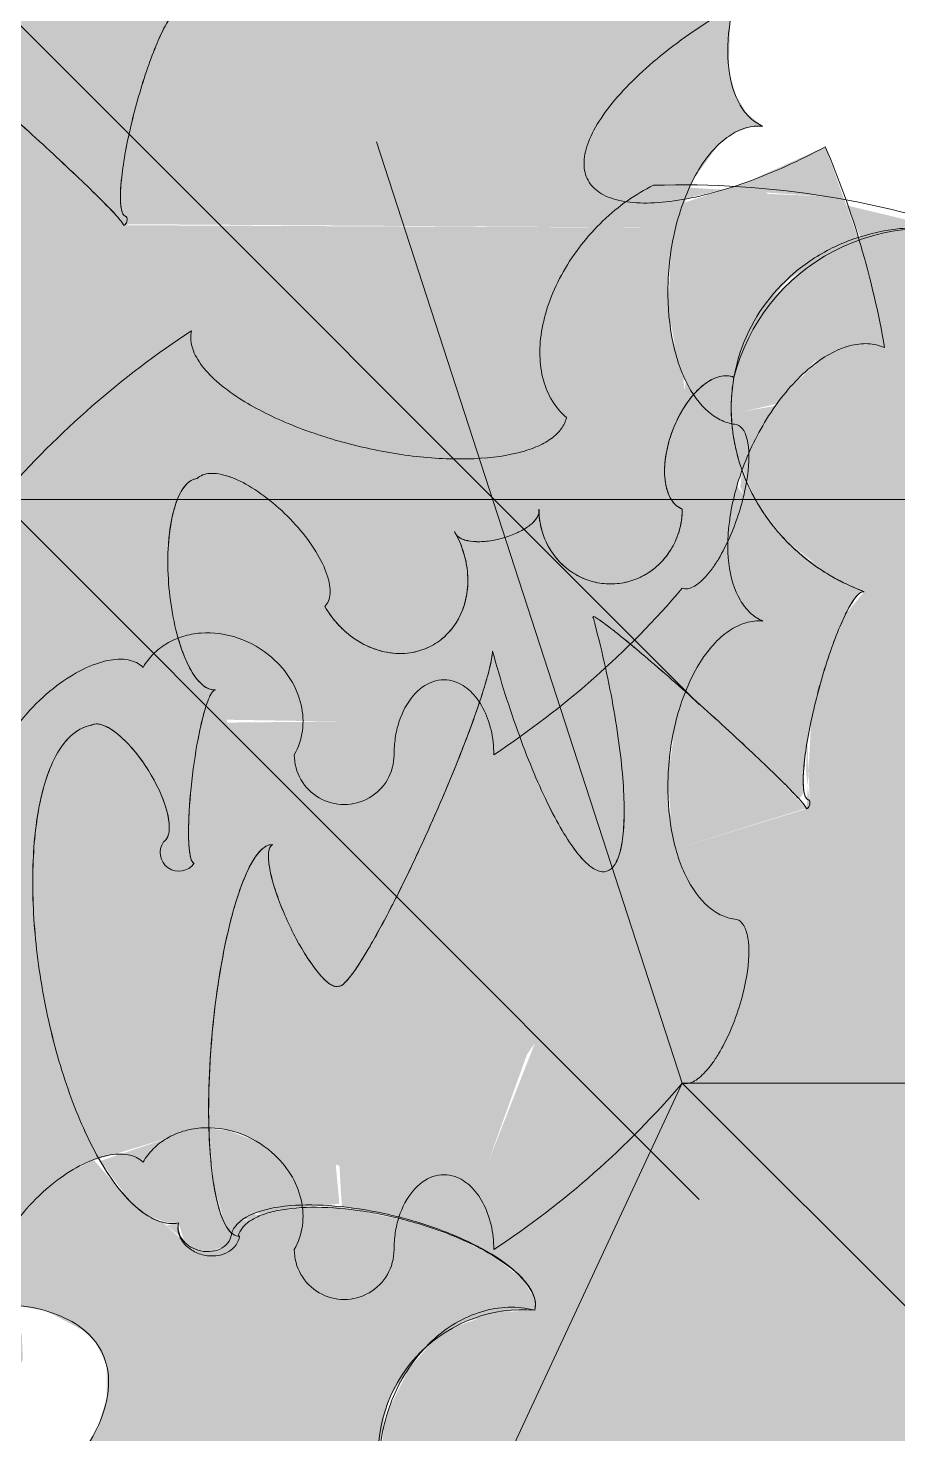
# Model space of a CAD drawing. Header units: inches. Extents: x 46946 to 48441, y 40324 to 42003.
# Drawn here: x 47836.15 to 47846.7, y 40419.09 to 40436.13 of the extents above; entities that cross this region are included whole.
import ezdxf

# ---------------------------------------------------------------- set-up
doc = ezdxf.new("R2010")
doc.units = ezdxf.units.IN
doc.header["$MEASUREMENT"] = 0
doc.layers.add('A-DETL-GENF', color=92, linetype='Continuous', lineweight=9)
doc.layers.add('I-FURN', color=30, linetype='Continuous', lineweight=9)

# ---------------------------------------------------------------- blocks, each defined once
blk = doc.blocks.new('PLANTER_ROOM DIVIDING_SHORT 2_ D - 6_-V159-Level 06 - Furniture')
at = {"layer": 'A-DETL-GENF'}
h = blk.add_hatch(color=256, dxfattribs=at)
h.paths.add_polyline_path([(68.245, -19.386), (68.02, -18.876), (67.987, -18.801), (67.714, -18.271), (67.558, -18.3), (67.384, -18.411), (67.122, -18.731), (66.88, -19.197), (66.008, -19.499), (66.469, -19.709), (67.197, -19.66), (68.005, -19.47), (68.244, -19.387)])
h.paths.add_polyline_path([(67.717, -16.251), (67.651, -16.197), (67.686, -16.433), (67.717, -16.262)])
h.paths.add_polyline_path([(56.401, -17.345), (56.31, -17.067), (56.268, -17.261)])
h.paths.add_polyline_path([(67.014, -18.221), (65.73, -17.977), (66.008, -17.368), (64.634, -16.608), (63.063, -17.47), (64.498, -16.591), (64.222, -16.383), (61.766, -15.022), (61.753, -15.234), (61.66, -14.902), (61.703, -8.283), (61.122, -8.071), (60.698, -7.766), (60.548, -7.554), (60.485, -7.379), (60.472, -7.226), (60.317, -7.421), (60.093, -7.554), (59.855, -7.621), (59.77, -7.639), (59.195, -7.621), (58.569, -7.45), (57.946, -7.128), (57.496, -6.76), (57.193, -6.331), (57.118, -6.038), (57.121, -5.888), (57.156, -5.75), (55.674, -6.126), (55.619, -6.548), (55.656, -6.76), (55.664, -6.787), (55.848, -7.314), (56.133, -8.124), (56.459, -8.537), (56.6, -8.67), (55.276, -9.205), (55.469, -12.226), (54.467, -11.77), (54.687, -10.587), (54.202, -11.649), (51.125, -10.917), (51.057, -11.024), (50.921, -11.224), (50.692, -11.474), (50.437, -11.68), (50.166, -11.832), (49.766, -12.011), (49.639, -12.311), (49.448, -12.603), (48.778, -12.737), (48.647, -13.36), (49.303, -13.415), (49.112, -13.767), (48.701, -14.115), (48.841, -14.555), (49.015, -14.908), (49.375, -15.33), (49.824, -15.646), (49.829, -15.594), (50.043, -15.727), (50.471, -15.849), (51.057, -15.862), (51.233, -15.803), (50.043, -14.737), (51.006, -14.468), (51.432, -15.803), (51.95, -15.583), (52.408, -15.24), (52.814, -14.729), (53.06, -14.285), (54.067, -14.783), (54.603, -14.92), (55.593, -14.936), (55.396, -13.244), (55.45, -13.146), (55.437, -12.621), (55.497, -12.529), (55.673, -14.975), (56.437, -17.456), (56.376, -17.592), (56.401, -18.179), (56.016, -18.197), (55.637, -18.123), (55.607, -18.115), (54.787, -18.46), (53.896, -18.805), (54.501, -18.984), (55.644, -19.437), (56.831, -19.994), (57.651, -20.467), (57.813, -20.612), (58.325, -20.549), (58.286, -20.517), (58.608, -20.467), (58.624, -20.535), (58.904, -20.549), (58.966, -20.649), (58.986, -20.612), (59.008, -20.498), (59.263, -20.495), (59.087, -20.648), (59.479, -20.612), (59.668, -20.436), (59.76, -20.427), (59.716, -20.269), (59.866, -20.203), (60.66, -19.852), (60.791, -19.427), (60.997, -18.949), (61.252, -18.55), (61.514, -18.316), (61.753, -18.272), (62.122, -19.498), (62.504, -19.822), (62.901, -20.017), (63.129, -20.097), (63.363, -19.988), (62.834, -18.542), (65.202, -19.132), (65.531, -18.469), (65.729, -18.534), (65.59, -18.692), (66.684, -19.121), (66.996, -18.27)])
h.paths.add_polyline_path([(65.468, -7.647), (65.421, -7.621), (65.342, -7.635)])
h.paths.add_polyline_path([(65.231, -7.625), (65.179, -7.522), (64.949, -7.456), (64.835, -7.538), (65.195, -7.621)])
h.paths.add_polyline_path([(64.755, -7.419), (64.675, -7.45), (64.745, -7.423)])
h.paths.add_polyline_path([(64.739, -11.57), (62.377, -8.76), (63.847, -8.166), (63.483, -8.191), (63.01, -8.332), (62.362, -8.374), (62.028, -8.345), (61.772, -14.859)])
h.paths.add_polyline_path([(60.1, -21.661), (59.88, -20.863), (59.235, -20.808), (59.429, -20.661), (59.04, -20.689), (58.889, -20.779), (57.828, -20.689), (57.78, -20.783), (57.665, -20.927), (57.78, -21.523), (57.514, -21.434), (57.539, -21.709), (57.615, -21.818), (57.547, -21.796), (57.615, -22.082), (57.91, -22.128), (57.946, -22.133), (58.175, -22.132), (57.88, -21.557), (57.946, -21.506), (58.259, -22.171), (59.307, -22.227), (59.593, -22.221), (59.53, -21.983), (59.847, -21.637), (59.9, -21.707), (60.024, -21.598), (60.064, -21.703)])
h.paths.add_polyline_path([(57.883, -21.996), (57.786, -21.696), (57.813, -21.655), (57.88, -21.983)])
h.paths.add_polyline_path([(57.646, -21.211), (57.611, -21.088), (57.482, -21.042), (57.526, -21.142)])
h.paths.add_polyline_path([(56.99, -21.291), (56.496, -21.466), (56.223, -21.545), (56.223, -21.633), (56.503, -21.789), (56.714, -21.827), (56.967, -21.341)])
h.paths.add_polyline_path([(53.594, -17.505), (53.486, -17.35), (53.374, -17.559)])
h.paths.add_polyline_path([(50.956, -14.311), (49.98, -14.555), (49.888, -14.403), (49.514, -13.574), (49.563, -13.441), (50.048, -13.145), (50.066, -12.943), (50.211, -12.885), (50.218, -13.042), (50.364, -12.952), (50.537, -13.931), (50.757, -13.685), (50.945, -14.276)])
blk.add_line((59, -16.483), (67.485, -7.998), dxfattribs=at)
for centre, radius, start, end in [((59, -16.483), 10.891, 33.3994, 49.4954), ((68.092, -12.303), 0.605, 270, 90)]:
    blk.add_arc(centre, radius, start, end, dxfattribs=at)
for points, knots in [([(60.472, -7.226), (60.447, -7.282), (60.38, -7.384), (60.172, -7.548), (59.792, -7.665), (59.204, -7.647), (58.536, -7.465), (57.882, -7.123), (57.36, -6.659), (57.132, -6.249), (57.097, -5.947), (57.128, -5.813), (57.156, -5.75)], [0, 0, 0, 0, 0.058824, 0.117647, 0.235294, 0.352941, 0.470588, 0.602941, 0.735294, 0.867647, 0.933824, 1, 1, 1, 1]), ([(64.089, -7.543), (64.083, -7.604), (64.052, -7.722), (63.909, -7.944), (63.589, -8.179), (63.027, -8.354), (62.336, -8.399), (61.606, -8.289), (60.961, -8.02), (60.612, -7.706), (60.481, -7.432), (60.466, -7.295), (60.472, -7.226)], [0, 0, 0, 0, 0.058824, 0.117647, 0.235294, 0.352941, 0.470588, 0.602941, 0.735294, 0.867647, 0.933824, 1, 1, 1, 1]), ([(66.074, -8.202), (66.08, -8.183), (66.084, -8.142), (66.062, -8.073), (66.013, -7.999), (65.939, -7.921), (65.841, -7.841), (65.684, -7.737), (65.443, -7.614), (65.114, -7.494), (64.699, -7.395), (64.353, -7.384), (64.15, -7.452), (64.1, -7.509), (64.089, -7.543)], [0, 0, 0, 0, 0.052632, 0.105263, 0.157895, 0.210526, 0.263158, 0.315789, 0.421053, 0.526316, 0.631579, 0.815789, 0.907895, 1, 1, 1, 1]), ([(68.092, -11.698), (68.023, -11.698), (67.889, -11.688), (67.63, -11.628), (67.358, -11.483), (67.207, -11.274), (67.177, -11.093), (67.204, -10.935), (67.309, -10.765), (67.515, -10.611), (67.788, -10.511), (67.989, -10.488), (68.092, -10.488)], [0, 0, 0, 0, 0.071429, 0.142857, 0.285714, 0.428571, 0.5, 0.571429, 0.678571, 0.785714, 0.892857, 1, 1, 1, 1]), ([(67.033, -14.742), (66.974, -14.708), (66.866, -14.625), (66.738, -14.46), (66.651, -14.263), (66.596, -13.971), (66.648, -13.579), (66.872, -13.192), (67.172, -12.937), (67.485, -12.806), (67.808, -12.791), (68.002, -12.857), (68.092, -12.908)], [0, 0, 0, 0, 0.071429, 0.142857, 0.214286, 0.285714, 0.428571, 0.571429, 0.678571, 0.785714, 0.892857, 1, 1, 1, 1]), ([(68.774, -16.483), (68.721, -16.536), (68.613, -16.585), (68.422, -16.584), (68.207, -16.538), (67.909, -16.402), (67.55, -16.131), (67.252, -15.804), (67.044, -15.471), (66.935, -15.168), (66.926, -14.911), (66.987, -14.789), (67.033, -14.742)], [0, 0, 0, 0, 0.117647, 0.176471, 0.235294, 0.352941, 0.470588, 0.588235, 0.691176, 0.794118, 0.897059, 1, 1, 1, 1])]:
    blk.add_open_spline(points, degree=3, knots=knots, dxfattribs=at)
blk = doc.blocks.new('PLANTER_ROOM DIVIDING_SHORT 2_ D - 6_-V160-Level 06 - Furniture')
at = {"layer": 'A-DETL-GENF'}
h = blk.add_hatch(color=256, dxfattribs=at)
h.paths.add_polyline_path([(28.919, -8.209), (28.779, -8.049), (28.499, -7.92), (28.195, -7.932), (27.938, -8.084), (27.742, -8.27), (27.492, -8.297), (27.161, -8.198), (26.804, -7.982), (26.471, -7.678), (26.207, -7.327), (26.046, -6.977), (26.012, -6.671), (26.107, -6.461), (25.898, -6.276), (25.752, -6.024), (25.699, -5.797), (25.692, -5.761), (25.699, -5.533), (25.752, -5.306), (25.867, -5.068), (25.988, -4.898), (26.281, -4.662), (26.546, -4.55), (26.6, -4.54), (26.942, -4.545), (27.116, -4.607), (27.166, -4.628), (27.468, -4.546), (27.69, -4.325), (27.771, -4.022), (27.69, -3.72), (27.468, -3.498), (27.166, -3.417), (26.772, -3.358), (26.456, -3.19), (26.281, -2.947), (26.258, -2.812), (26.281, -2.678), (26.456, -2.435), (26.772, -2.267), (27.166, -2.207), (26.237, -0.993), (25.134, 0.12), (25.06, 0.307), (24.912, 0.439), (24.51, 0.662), (24.023, 0.824), (23.567, 0.886), (23.329, 0.857), (23.159, 0.726), (23.116, 0.561), (23.009, 0.395), (22.846, 0.246), (22.633, 0.12), (22.083, -0.051), (21.436, -0.094), (20.777, -0.002), (20.196, 0.21), (19.772, 0.515), (19.578, 0.83), (19.553, 0.967), (19.546, 1.055), (19.353, 0.83), (19.29, 0.78), (18.929, 0.66), (18.844, 0.642), (18.269, 0.66), (17.643, 0.83), (17.049, 1.131), (16.569, 1.521), (16.267, 1.948), (16.191, 2.243), (16.184, 2.353), (16.23, 2.531), (14.991, 2.243), (13.795, 1.813), (14.224, 0.86), (14.451, -0.021), (14.478, -0.392), (14.443, -0.697), (14.279, -0.991), (14.188, -1.068), (14.002, -1.113), (13.761, -1.068), (13.486, -0.93), (13.19, -0.706), (12.882, -0.404), (12.281, 0.387), (12.01, 0.844), (10.882, -0.035), (10.077, -0.809), (10.309, -1.068), (10.379, -1.185), (10.453, -1.443), (10.471, -1.732), (10.428, -2.049), (10.272, -2.483), (10.187, -2.659), (9.943, -3), (9.766, -3.194), (9.511, -3.399), (9.24, -3.551), (8.898, -3.649), (8.699, -3.669), (8.448, -3.629), (8.227, -3.551), (7.839, -4.51), (7.721, -5.068), (7.714, -5.564), (7.839, -6.122), (8.088, -6.627), (8.591, -7.15), (8.649, -7.19), (8.926, -7.049), (8.982, -6.425), (9.37, -6.609), (9.717, -6.963), (9.861, -7.067), (9.938, -7.501), (10.263, -7.314), (10.468, -7.406), (10.505, -7.522), (11.024, -7.302), (11.494, -6.945), (11.887, -6.448), (12.121, -6), (12.386, -6.221), (12.966, -6.448), (13.677, -6.639), (14.747, -6.695), (15.311, -8.531), (16.375, -9.235), (18.679, -9.673), (19.043, -10.56), (17.585, -10.035), (19.185, -11.093), (18.999, -12.131), (19.071, -12.133), (19.037, -12.363), (19.575, -12.331), (19.683, -11.774), (19.885, -11.093), (20.07, -10.668), (20.326, -10.269), (20.587, -10.035), (20.826, -9.991), (20.856, -10.461), (21.014, -10.917), (21.196, -11.217), (21.528, -11.513), (21.974, -11.736), (22.203, -11.816), (22.701, -11.873), (23.197, -11.816), (23.448, -11.736), (23.682, -11.627), (24.05, -11.287), (24.155, -11.151), (24.275, -10.851), (24.352, -11.011), (24.613, -11.223), (24.821, -11.312), (25.216, -11.405), (25.897, -11.42), (26.651, -11.307), (27.397, -11.078), (28.114, -10.718), (28.267, -10.615), (28.38, -10.145), (28.386, -9.829), (28.397, -9.675), (28.559, -9.15), (28.243, -8.859), (28.865, -8.261)])
h.paths.add_polyline_path([(19.904, -13.646), (19.724, -13.523), (19.729, -13.454), (19.644, -13.371), (19.669, -13.292), (19.588, -12.886), (19.536, -12.362), (19.03, -12.408), (19.003, -12.586), (18.919, -12.579), (18.777, -13.372), (18.65, -13.71), (18.625, -13.942), (19.293, -13.885), (19.757, -13.758), (19.902, -13.651)])
h.paths.add_polyline_path([(15.233, -8.278), (14.742, -6.703), (14.279, -7.132), (13.33, -8.161), (13.703, -8.283), (14.362, -8.374), (15.018, -8.33), (15.163, -8.295)])
h.paths.add_polyline_path([(14.293, -6.732), (14.524, -6.7), (14.336, -6.724)])
h.paths.add_polyline_path([(14.16, -6.72), (14.351, -6.72), (14.209, -6.714)])
h.paths.add_polyline_path([(14.658, -6.657), (13.921, -6.685), (14.289, -6.704), (14.654, -6.657)])
h = blk.add_hatch(color=256, dxfattribs=at)
h.paths.add_polyline_path([(28.26, -10.636), (27.873, -10.917), (27.333, -11.144), (26.941, -11.252), (27.066, -11.517), (27.079, -11.861), (27.337, -11.736), (27.437, -11.68), (27.734, -11.429), (28.057, -11.023), (28.201, -10.759), (28.251, -10.654)])
h.paths.add_polyline_path([(27.271, -14.035), (27.166, -13.943), (26.991, -13.788), (26.98, -13.909), (26.471, -13.688), (26.015, -14.908), (25.765, -14.403), (26.215, -13.577), (25.903, -13.441), (26.157, -13.051), (26.015, -12.87), (26.015, -12.816), (25.904, -12.827), (25.739, -12.883), (25.736, -12.806), (25.464, -12.699), (25.418, -12.9), (25.21, -13.14), (24.866, -13.348), (24.428, -13.499), (23.948, -13.575), (23.484, -13.567), (23.093, -13.475), (22.821, -13.311), (22.701, -13.094), (23.095, -13.034), (23.41, -12.866), (23.586, -12.624), (23.586, -12.354), (23.41, -12.112), (23.095, -11.944), (22.701, -11.884), (22.118, -11.816), (21.858, -11.736), (21.405, -11.429), (21.168, -11.177), (20.966, -10.836), (20.966, -10.834), (20.835, -10.276), (20.826, -9.991), (20.705, -9.991), (20.458, -10.13), (20.165, -10.503), (19.945, -10.937), (19.748, -11.513), (19.564, -12.416), (19.585, -12.771), (19.619, -13.107), (19.669, -13.292), (19.669, -13.395), (19.735, -13.461), (19.74, -13.534), (20.087, -13.814), (20.114, -14.009), (20.036, -14.201), (19.762, -14.502), (19.671, -14.703), (19.5, -14.907), (19.004, -15.341), (19.163, -15.652), (19.398, -15.958), (19.731, -16.262), (19.902, -16.405), (19.881, -16.469), (18.678, -15.903), (18.391, -16.529), (18.93, -18.45), (18.713, -19.042), (19.133, -19.012), (19.388, -18.78), (19.398, -18.887), (19.665, -18.746), (19.645, -18.937), (20.9, -18.689), (20.78, -18.159), (21.016, -18.035), (20.851, -17.448), (20.762, -16.766), (20.764, -16.336), (20.834, -15.923), (21.061, -15.487), (21.215, -15.316), (21.504, -15.182), (21.883, -15.182), (22.214, -15.28), (22.604, -15.508), (22.996, -15.844), (23.371, -16.273), (23.895, -17.115), (24.011, -17.333), (25.069, -16.549), (24.85, -16.209), (24.847, -16.202), (24.801, -15.844), (24.804, -15.803), (24.876, -15.583), (24.944, -15.467), (25.221, -15.192), (25.284, -14.74), (25.539, -14.796), (25.622, -15.214), (25.848, -15.24), (25.921, -15.178), (26.051, -14.908), (27.166, -14.11)])
h.paths.add_polyline_path([(27.258, -13.995), (27.166, -12.4), (27.115, -12.4), (27.037, -13.272), (27.166, -13.694)])
h.paths.add_polyline_path([(23.095, -12.354), (23.095, -12.354), (23.095, -12.276)])
h.paths.add_polyline_path([(21.252, -18.619), (21.168, -18.473), (21.111, -18.647), (21.168, -18.636)])
h.paths.add_polyline_path([(19.939, -14.286), (19.77, -14.326), (19.801, -14.455), (19.919, -14.311)])
h.paths.add_polyline_path([(18.232, -17.054), (18.193, -16.964), (17.724, -18.079), (18.146, -17.228)])
h.paths.add_polyline_path([(16.168, -18.874), (14.778, -18.528), (14.751, -18.574)])
h.paths.add_polyline_path([(13.744, -15.572), (13.655, -15.599), (13.654, -15.866), (13.739, -15.695)])
h.paths.add_polyline_path([(13.737, -15.375), (13.657, -15.326), (13.657, -15.405), (13.703, -15.388)])
h.paths.add_polyline_path([(13.698, -16.741), (13.647, -16.791), (13.66, -17.696), (13.697, -16.766)])
h.paths.add_polyline_path([(7.324, -6.452), (7.292, -7.165), (7.652, -6.517), (7.37, -6.461)])
h.paths.add_polyline_path([(7.861, -4.419), (7.432, -6.212), (7.82, -6.038), (7.714, -5.564), (7.722, -4.985), (7.839, -4.51)])
h.paths.add_polyline_path([(7.351, -8.17), (7.242, -7.719), (7.217, -8.112), (7.292, -8.145)])
h = blk.add_hatch(color=256, dxfattribs=at)
h.paths.add_polyline_path([(7.324, -6.452), (7.652, -6.517), (7.276, -7.193), (7.318, -6.548)])
h.paths.add_polyline_path([(21.949, -16.867), (21.895, -16.572), (21.706, -16.33), (21.425, -16.2), (21.121, -16.213), (20.862, -16.369), (20.76, -16.547), (20.764, -16.885), (20.851, -17.448), (21.016, -18.035), (20.78, -18.159), (20.9, -18.689), (19.645, -18.937), (19.665, -18.746), (19.36, -18.906), (19.388, -18.78), (19.038, -19.045), (18.713, -19.042), (18.93, -18.45), (18.391, -16.529), (18.679, -15.903), (19.881, -16.469), (19.909, -16.384), (19.558, -16.119), (19.254, -15.786), (19.038, -15.43), (18.939, -15.098), (18.618, -14.042), (18.625, -13.814), (18.679, -13.587), (18.777, -13.372), (18.936, -12.58), (19.003, -12.586), (19.074, -12.37), (19.042, -12.331), (19.073, -12.124), (18.999, -12.131), (19.185, -11.093), (17.587, -9.989), (19.043, -10.56), (18.678, -9.673), (16.375, -9.235), (15.311, -8.531), (15.233, -8.278), (14.693, -8.37), (14.028, -8.345), (13.398, -8.191), (13.122, -8.071), (11.494, -7.65), (10.883, -7.554), (10.628, -7.47), (10.494, -7.486), (10.468, -7.406), (10.263, -7.314), (9.933, -7.471), (9.837, -7.049), (9.496, -6.76), (9.24, -6.519), (8.982, -6.425), (8.926, -7.049), (8.649, -7.19), (8.352, -6.937), (8.033, -6.515), (7.827, -6.07), (7.385, -6.229), (7.37, -6.235), (6.721, -6.468), (7.15, -7.421), (7.404, -8.193), (7.703, -8.283), (7.673, -14.975), (7.757, -15.247), (7.766, -15.022), (10.222, -16.383), (10.185, -16.412), (10.498, -16.591), (9.122, -17.482), (10.634, -16.608), (12.007, -17.369), (11.73, -17.977), (13.014, -18.221), (12.684, -19.121), (11.59, -18.692), (11.729, -18.534), (11.508, -18.462), (11.202, -19.132), (8.834, -18.542), (9.363, -19.988), (9.073, -20.077), (9.025, -20.097), (9.651, -20.467), (9.84, -20.654), (9.828, -20.689), (9.78, -20.783), (9.627, -20.965), (9.667, -21.489), (9.866, -21.682), (10.202, -21.812), (10.7, -21.863), (10.966, -22.221), (11.035, -22.162), (11.067, -22.223), (11.313, -22.221), (11.522, -22.039), (11.838, -21.78), (11.881, -21.922), (12.158, -21.53), (12.136, -21.421), (12.525, -21.245), (12.477, -20.913), (12.397, -20.906), (12.451, -20.643), (12.304, -20.689), (12.38, -20.905), (11.582, -20.807), (10.522, -20.612), (10.551, -20.542), (10.62, -20.535), (10.955, -20.225), (11.89, -19.994), (12.103, -20.395), (12.201, -20.391), (12.288, -20.643), (12.457, -20.612), (12.609, -20.055), (12.7, -19.704), (12.428, -19.691), (12.008, -19.499), (12.88, -19.197), (13.133, -18.716), (13.398, -18.401), (13.638, -18.27), (13.753, -18.272), (13.987, -18.801), (14.02, -18.876), (14.244, -19.387), (14.087, -19.445), (14.211, -19.588), (14.251, -19.628), (14.314, -19.542), (14.454, -19.794), (14.901, -20.017), (15.129, -20.097), (15.667, -20.153), (16.123, -20.097), (16.374, -20.017), (16.609, -19.908), (16.977, -19.568), (17.128, -19.315), (17.202, -19.132), (17.278, -19.292), (17.503, -19.482), (17.747, -19.593), (18.143, -19.686), (18.824, -19.701), (19.578, -19.588), (20.324, -19.359), (21.016, -19.015), (21.496, -18.642), (21.644, -18.434), (21.648, -17.812), (21.549, -17.575), (21.486, -17.431), (21.525, -17.263), (21.656, -17.143), (21.919, -17.014), (21.94, -16.908)])
h.paths.add_polyline_path([(21.811, -18.082), (21.76, -17.895), (21.689, -18.396), (21.784, -18.182), (21.811, -18.086)])
h.paths.add_polyline_path([(21.252, -18.619), (21.111, -18.647), (21.187, -18.46)])
h.paths.add_polyline_path([(18.232, -17.054), (17.724, -17.99), (18.193, -16.964)])
h.paths.add_polyline_path([(16.168, -18.874), (14.751, -18.574), (14.778, -18.528)])
h.paths.add_polyline_path([(13.904, -11.495), (13.819, -13.675), (13.668, -13.73), (13.703, -11.584)])
h.paths.add_polyline_path([(13.744, -15.572), (13.703, -15.767), (13.654, -15.866), (13.655, -15.599), (13.737, -15.574)])
h.paths.add_polyline_path([(13.737, -15.375), (13.657, -15.405), (13.657, -15.326), (13.703, -15.354)])
h.paths.add_polyline_path([(13.717, -16.251), (13.686, -16.433), (13.649, -16.572), (13.651, -16.197), (13.703, -16.24)])
h.paths.add_polyline_path([(13.698, -16.741), (13.639, -18.089), (13.673, -16.766)])
h.paths.add_polyline_path([(10.739, -11.57), (7.773, -14.832), (8.028, -8.345), (8.693, -8.37), (9.302, -8.261), (9.559, -8.161), (9.786, -8.191), (8.377, -8.76), (10.641, -11.454)])
h.paths.add_polyline_path([(8.122, -19.498), (7.753, -18.272), (7.591, -18.287), (7.384, -18.411), (7.122, -18.731), (6.972, -19.062), (7.006, -19.172), (7.077, -19.197), (7.302, -19.197), (7.331, -19.304), (7.851, -19.132), (7.922, -19.489), (7.843, -19.524), (7.938, -19.524), (8.112, -19.487)])
h.paths.add_polyline_path([(7.291, -19.016), (7.065, -18.949), (7.122, -18.741), (7.273, -18.732), (7.287, -18.949)])
h.paths.add_polyline_path([(5.024, -7.584), (4.918, -7.45), (4.812, -7.531), (4.883, -7.554)])
h.paths.add_polyline_path([(1.609, -14.143), (1.469, -12.572), (1.409, -12.664), (1.45, -13.146), (1.391, -13.254), (1.492, -14.092), (1.593, -14.136)])
h.paths.add_polyline_path([(1.419, -15.361), (1.334, -14.932), (1.068, -14.97), (1.375, -15.33)])
h.paths.add_polyline_path([(0.669, -13.801), (0.641, -13.844), (0.667, -13.842)])
h = blk.add_hatch(color=256, dxfattribs=at)
h.paths.add_polyline_path([(27.079, -11.688), (27.016, -11.364), (26.93, -11.235), (26.108, -11.4), (25.345, -11.418), (24.737, -11.287), (24.405, -11.065), (24.307, -10.917), (24.275, -10.851), (24.07, -11.263), (23.867, -11.481), (23.58, -11.674), (23.247, -11.804), (22.881, -11.867), (22.903, -11.899), (23.267, -12.016), (23.519, -12.227), (23.608, -12.489), (23.569, -12.656), (23.41, -12.866), (23.093, -13.035), (22.701, -13.094), (22.821, -13.311), (23.095, -13.476), (23.519, -13.569), (24.021, -13.567), (24.428, -13.499), (24.866, -13.348), (25.251, -13.1), (25.418, -12.9), (25.465, -12.656), (25.768, -12.774), (25.788, -12.699), (25.997, -12.487), (25.966, -12.25), (26.301, -12.119), (26.328, -12.216), (26.628, -11.95), (27.053, -11.868), (27.079, -11.688)])
h.paths.add_polyline_path([(20.117, -13.939), (20.054, -13.758), (19.906, -13.651), (19.699, -13.786), (19.255, -13.891), (18.621, -13.946), (18.625, -14.078), (18.679, -14.304), (18.745, -14.455), (19.017, -15.258), (19.5, -14.907), (19.671, -14.703), (19.764, -14.455), (19.77, -14.311), (20, -14.24), (20.099, -14.078), (20.117, -13.94)])
h.paths.add_polyline_path([(14.628, -6.787), (14.548, -6.723), (14.279, -6.731), (13.677, -6.639), (12.966, -6.448), (12.386, -6.221), (12.151, -6.071), (12.099, -6.03), (11.738, -6.654), (11.482, -6.96), (11.024, -7.302), (10.637, -7.473), (10.844, -7.501), (10.949, -7.456), (11.199, -7.554), (11.231, -7.625), (11.613, -7.68), (13.33, -8.161), (14.45, -6.957), (14.548, -6.861)])
h.paths.add_polyline_path([(13.904, -11.495), (13.682, -11.594), (13.703, -13.717), (13.819, -13.675), (13.864, -12.519)])
for p, q in [((18.074, -8.202), (18.074, 3.798)), ((18.074, -8.202), (26.559, 0.283)), ((11, -16.483), (11, -4.483)), ((11, -16.483), (19.485, -7.998)), ((18.074, -8.202), (6.661, -11.911)), ((18.074, -8.202), (28.949, -13.274))]:
    blk.add_line(p, q, dxfattribs=at)
for centre, radius, start, end in [((18.074, -8.202), 10.891, 159.67, 181.8334), ((10.111, -5.252), 2.399, 159.67, 255.6736), ((11, -16.483), 10.891, 99.7488, 113.1351), ((11, -16.483), 10.891, 33.3994, 49.4954), ((22.574, -10.135), 1.753, 175.2963, 274.1563), ((20.092, -12.303), 0.605, 270, 90), ((15.278, -14.307), 0.227, 235, 55), ((15.278, -14.307), 0.227, 235, 55), ((18.074, -8.202), 10.891, 213.1308, 229.0869)]:
    blk.add_arc(centre, radius, start, end, dxfattribs=at)
for points, knots in [([(7.861, -4.419), (7.793, -4.605), (7.723, -4.886), (7.696, -5.275), (7.713, -5.661), (7.818, -6.131), (8.153, -6.811), (8.714, -7.322), (9.319, -7.546), (9.681, -7.605), (9.923, -7.613), (10.129, -7.599), (10.36, -7.564), (10.64, -7.489), (10.913, -7.368), (11.115, -7.249), (11.263, -7.147), (11.404, -7.033), (11.578, -6.871), (11.858, -6.546), (12.029, -6.228), (12.116, -5.995)], [0, 0, 0, 0, 0.076923, 0.115385, 0.153846, 0.230769, 0.307692, 0.461538, 0.538462, 0.576923, 0.615385, 0.639423, 0.663462, 0.711538, 0.759615, 0.783654, 0.807692, 0.831731, 0.855769, 0.903846, 1, 1, 1, 1]), ([(12.472, -7.226), (12.447, -7.282), (12.38, -7.384), (12.172, -7.548), (11.792, -7.665), (11.204, -7.647), (10.536, -7.465), (9.882, -7.123), (9.36, -6.659), (9.132, -6.249), (9.097, -5.947), (9.128, -5.813), (9.156, -5.75)], [0, 0, 0, 0, 0.058824, 0.117647, 0.235294, 0.352941, 0.470588, 0.602941, 0.735294, 0.867647, 0.933824, 1, 1, 1, 1]), ([(12.116, -5.995), (12.049, -6.175), (11.924, -6.426), (11.702, -6.73), (11.45, -7.006), (11.082, -7.292), (10.665, -7.484), (10.315, -7.573), (9.959, -7.621), (9.695, -7.607), (9.517, -7.576)], [0, 0, 0, 0, 0.166667, 0.25, 0.333333, 0.5, 0.666667, 0.75, 0.833333, 1, 1, 1, 1]), ([(14.639, -6.671), (14.636, -6.682), (14.622, -6.7), (14.576, -6.721), (14.505, -6.733), (14.411, -6.737), (14.296, -6.734), (14.118, -6.717), (13.75, -6.662), (13.127, -6.512), (12.515, -6.294), (12.222, -6.138), (12.123, -6.047), (12.112, -6.011), (12.116, -5.995)], [0, 0, 0, 0, 0.045455, 0.090909, 0.136364, 0.181818, 0.227273, 0.272727, 0.363636, 0.545455, 0.727273, 0.863636, 0.931818, 1, 1, 1, 1]), ([(12.116, -5.995), (12.114, -6.006), (12.117, -6.029), (12.147, -6.07), (12.202, -6.116), (12.281, -6.167), (12.383, -6.221), (12.545, -6.296), (12.891, -6.432), (13.506, -6.613), (14.145, -6.731), (14.477, -6.742), (14.607, -6.713), (14.635, -6.687), (14.639, -6.671)], [0, 0, 0, 0, 0.045455, 0.090909, 0.136364, 0.181818, 0.227273, 0.272727, 0.363636, 0.545455, 0.727273, 0.863636, 0.931818, 1, 1, 1, 1]), ([(6.721, -6.468), (6.807, -6.627), (6.964, -6.943), (7.159, -7.424), (7.301, -7.885), (7.417, -8.453), (7.411, -8.915), (7.286, -9.22), (7.136, -9.361), (6.935, -9.41), (6.612, -9.349), (6.221, -9.102), (5.808, -8.696), (5.499, -8.325), (5.202, -7.899), (5.023, -7.595), (4.936, -7.437)], [0, 0, 0, 0, 0.0625, 0.125, 0.1875, 0.25, 0.375, 0.4375, 0.5, 0.5625, 0.625, 0.75, 0.8125, 0.875, 0.9375, 1, 1, 1, 1]), ([(12.436, -9.281), (12.427, -9.286), (12.415, -9.289), (12.418, -9.27), (12.444, -9.226), (12.49, -9.16), (12.557, -9.072), (12.643, -8.964), (12.746, -8.838), (12.905, -8.649), (13.229, -8.273), (13.775, -7.662), (14.325, -7.079), (14.657, -6.752), (14.739, -6.693), (14.746, -6.7)], [0, 0, 0, 0, 0.041667, 0.083333, 0.125, 0.166667, 0.208333, 0.25, 0.291667, 0.333333, 0.416667, 0.583333, 0.75, 0.875, 1, 1, 1, 1]), ([(14.746, -6.7), (14.744, -6.698), (14.731, -6.701), (14.692, -6.73), (14.631, -6.783), (14.551, -6.858), (14.453, -6.954), (14.301, -7.108), (14.075, -7.344), (13.768, -7.675), (13.34, -8.147), (12.831, -8.73), (12.504, -9.135), (12.42, -9.263), (12.415, -9.289), (12.427, -9.286), (12.436, -9.281)], [0, 0, 0, 0, 0.041667, 0.083333, 0.125, 0.166667, 0.208333, 0.25, 0.333333, 0.416667, 0.5, 0.666667, 0.833333, 0.916667, 0.958333, 1, 1, 1, 1]), ([(14.746, -6.7), (14.747, -6.696), (14.747, -6.689), (14.738, -6.678), (14.724, -6.667), (14.705, -6.659), (14.682, -6.654), (14.661, -6.655), (14.645, -6.661), (14.64, -6.667), (14.639, -6.671)], [0, 0, 0, 0, 0.117647, 0.235294, 0.352941, 0.470588, 0.602941, 0.735294, 0.867647, 1, 1, 1, 1]), ([(14.639, -6.671), (14.64, -6.668), (14.644, -6.662), (14.657, -6.656), (14.675, -6.654), (14.696, -6.657), (14.717, -6.664), (14.736, -6.675), (14.746, -6.688), (14.747, -6.696), (14.746, -6.7)], [0, 0, 0, 0, 0.117647, 0.235294, 0.352941, 0.470588, 0.602941, 0.735294, 0.867647, 1, 1, 1, 1]), ([(16.089, -7.543), (16.083, -7.604), (16.052, -7.722), (15.909, -7.944), (15.589, -8.179), (15.027, -8.354), (14.336, -8.399), (13.606, -8.289), (12.961, -8.02), (12.612, -7.706), (12.481, -7.432), (12.466, -7.295), (12.472, -7.226)], [0, 0, 0, 0, 0.058824, 0.117647, 0.235294, 0.352941, 0.470588, 0.602941, 0.735294, 0.867647, 0.933824, 1, 1, 1, 1]), ([(18.074, -8.202), (18.08, -8.183), (18.084, -8.142), (18.062, -8.073), (18.013, -7.999), (17.939, -7.921), (17.841, -7.841), (17.684, -7.737), (17.443, -7.614), (17.114, -7.494), (16.699, -7.395), (16.353, -7.384), (16.15, -7.452), (16.1, -7.509), (16.089, -7.543)], [0, 0, 0, 0, 0.052632, 0.105263, 0.157895, 0.210526, 0.263158, 0.315789, 0.421053, 0.526316, 0.631579, 0.815789, 0.907895, 1, 1, 1, 1]), ([(11.114, -8.202), (11.093, -8.256), (11.017, -8.345), (10.804, -8.419), (10.524, -8.421), (10.204, -8.348), (9.886, -8.2), (9.629, -7.994), (9.49, -7.769), (9.492, -7.636), (9.517, -7.576)], [0, 0, 0, 0, 0.117647, 0.235294, 0.352941, 0.470588, 0.602941, 0.735294, 0.867647, 1, 1, 1, 1]), ([(9.517, -7.576), (9.495, -7.629), (9.489, -7.746), (9.591, -7.944), (9.792, -8.134), (10.076, -8.298), (10.411, -8.406), (10.741, -8.43), (10.999, -8.361), (11.091, -8.262), (11.114, -8.202)], [0, 0, 0, 0, 0.117647, 0.235294, 0.352941, 0.470588, 0.602941, 0.735294, 0.867647, 1, 1, 1, 1]), ([(11.114, -8.202), (11.189, -8.203), (11.333, -8.219), (11.54, -8.295), (11.722, -8.415), (11.918, -8.626), (12.051, -8.963), (12.003, -9.339), (11.84, -9.616), (11.638, -9.799), (11.387, -9.915), (11.207, -9.942), (11.114, -9.942)], [0, 0, 0, 0, 0.076923, 0.153846, 0.230769, 0.307692, 0.461538, 0.615385, 0.711538, 0.807692, 0.903846, 1, 1, 1, 1]), ([(11.114, -9.942), (11.189, -9.942), (11.333, -9.925), (11.61, -9.825), (11.835, -9.633), (11.971, -9.384), (12.024, -9.178), (12.024, -8.966), (11.967, -8.744), (11.84, -8.528), (11.638, -8.345), (11.387, -8.229), (11.207, -8.203), (11.114, -8.202)], [0, 0, 0, 0, 0.076923, 0.153846, 0.307692, 0.384615, 0.461538, 0.538462, 0.615385, 0.711538, 0.807692, 0.903846, 1, 1, 1, 1]), ([(7.188, -8.551), (7.241, -8.66), (7.365, -8.87), (7.612, -9.171), (7.905, -9.435), (8.341, -9.727), (8.93, -9.948), (9.47, -9.936), (9.814, -9.788), (9.946, -9.674), (10.004, -9.606)], [0, 0, 0, 0, 0.1, 0.2, 0.3, 0.4, 0.6, 0.8, 0.9, 1, 1, 1, 1]), ([(12.436, -9.281), (12.616, -9.233), (12.971, -9.145), (13.496, -9.038), (13.989, -8.961), (14.585, -8.899), (15.056, -8.904), (15.357, -8.975), (15.491, -9.059), (15.527, -9.171), (15.466, -9.308), (15.308, -9.465), (15.06, -9.636), (14.73, -9.817), (14.328, -10), (13.868, -10.18), (13.364, -10.352), (13.015, -10.455), (12.835, -10.504)], [0, 0, 0, 0, 0.058824, 0.117647, 0.176471, 0.235294, 0.352941, 0.411765, 0.470588, 0.529412, 0.588235, 0.647059, 0.705882, 0.764706, 0.823529, 0.882353, 0.941176, 1, 1, 1, 1]), ([(12.835, -10.504), (13.015, -10.455), (13.364, -10.352), (13.868, -10.18), (14.328, -10), (14.864, -9.756), (15.256, -9.517), (15.466, -9.308), (15.527, -9.171), (15.491, -9.059), (15.357, -8.975), (15.132, -8.922), (14.821, -8.902), (14.436, -8.915), (13.989, -8.961), (13.496, -9.038), (12.971, -9.145), (12.616, -9.233), (12.436, -9.281)], [0, 0, 0, 0, 0.058824, 0.117647, 0.176471, 0.235294, 0.352941, 0.411765, 0.470588, 0.529412, 0.588235, 0.647059, 0.705882, 0.764706, 0.823529, 0.882353, 0.941176, 1, 1, 1, 1]), ([(10.004, -9.606), (10.053, -9.618), (10.145, -9.661), (10.266, -9.786), (10.365, -9.969), (10.465, -10.282), (10.525, -10.788), (10.483, -11.513), (10.332, -12.279), (10.088, -13.001), (9.753, -13.652), (9.422, -14.026), (9.143, -14.164), (9.015, -14.169), (8.953, -14.155)], [0, 0, 0, 0, 0.052632, 0.105263, 0.157895, 0.210526, 0.315789, 0.421053, 0.526316, 0.631579, 0.736842, 0.868421, 0.934211, 1, 1, 1, 1]), ([(11.388, -10.965), (11.401, -10.961), (11.425, -10.949), (11.456, -10.916), (11.481, -10.869), (11.504, -10.789), (11.515, -10.662), (11.496, -10.485), (11.447, -10.304), (11.375, -10.14), (11.288, -10.015), (11.196, -9.942), (11.14, -9.935), (11.114, -9.942)], [0, 0, 0, 0, 0.055556, 0.111111, 0.166667, 0.222222, 0.333333, 0.444444, 0.555556, 0.666667, 0.777778, 0.888889, 1, 1, 1, 1]), ([(11.114, -9.942), (11.127, -9.938), (11.154, -9.937), (11.197, -9.95), (11.242, -9.979), (11.303, -10.036), (11.375, -10.14), (11.447, -10.304), (11.512, -10.545), (11.517, -10.778), (11.459, -10.923), (11.414, -10.958), (11.388, -10.965)], [0, 0, 0, 0, 0.055556, 0.111111, 0.166667, 0.222222, 0.333333, 0.444444, 0.555556, 0.777778, 0.888889, 1, 1, 1, 1]), ([(20.826, -9.991), (20.789, -9.982), (20.71, -9.98), (20.583, -10.028), (20.45, -10.125), (20.269, -10.317), (20.047, -10.663), (19.815, -11.205), (19.643, -11.815), (19.55, -12.427), (19.544, -13.019), (19.656, -13.495), (19.815, -13.647), (19.909, -13.671)], [0, 0, 0, 0, 0.052632, 0.105263, 0.157895, 0.210526, 0.315789, 0.421053, 0.526316, 0.631579, 0.736842, 0.868421, 1, 1, 1, 1]), ([(19.93, -13.587), (19.893, -13.578), (19.825, -13.544), (19.737, -13.444), (19.666, -13.299), (19.598, -13.051), (19.565, -12.65), (19.614, -12.076), (19.745, -11.471), (19.945, -10.9), (20.213, -10.386), (20.528, -10.027), (20.734, -9.969), (20.826, -9.991)], [0, 0, 0, 0, 0.052632, 0.105263, 0.157895, 0.210526, 0.315789, 0.421053, 0.526316, 0.631579, 0.736842, 0.868421, 1, 1, 1, 1]), ([(20.826, -9.991), (20.8, -10.098), (20.777, -10.311), (20.832, -10.641), (20.973, -10.959), (21.266, -11.348), (21.803, -11.728), (22.531, -11.91), (23.186, -11.857), (23.704, -11.65), (24.028, -11.361), (24.2, -11.082), (24.255, -10.931), (24.275, -10.851)], [0, 0, 0, 0, 0.071429, 0.142857, 0.214286, 0.285714, 0.428571, 0.571429, 0.678571, 0.785714, 0.892857, 0.946429, 1, 1, 1, 1]), ([(16.897, -12.373), (16.901, -12.362), (16.895, -12.334), (16.837, -12.271), (16.732, -12.189), (16.583, -12.09), (16.393, -11.976), (16.091, -11.808), (15.636, -11.574), (15.014, -11.283), (14.215, -10.937), (13.514, -10.672), (13.04, -10.533), (12.888, -10.507), (12.835, -10.504)], [0, 0, 0, 0, 0.052632, 0.105263, 0.157895, 0.210526, 0.263158, 0.315789, 0.421053, 0.526316, 0.631579, 0.815789, 0.907895, 1, 1, 1, 1]), ([(12.835, -10.504), (12.865, -10.506), (12.94, -10.515), (13.098, -10.551), (13.295, -10.608), (13.605, -10.71), (14.253, -10.951), (15.134, -11.332), (15.921, -11.718), (16.452, -12.005), (16.763, -12.205), (16.889, -12.322), (16.903, -12.36), (16.897, -12.373)], [0, 0, 0, 0, 0.052632, 0.105263, 0.157895, 0.210526, 0.315789, 0.526316, 0.631579, 0.736842, 0.868421, 0.934211, 1, 1, 1, 1]), ([(20.092, -11.698), (20.023, -11.698), (19.889, -11.688), (19.63, -11.628), (19.358, -11.483), (19.207, -11.274), (19.177, -11.093), (19.204, -10.935), (19.309, -10.765), (19.515, -10.611), (19.788, -10.511), (19.989, -10.488), (20.092, -10.488)], [0, 0, 0, 0, 0.071429, 0.142857, 0.285714, 0.428571, 0.5, 0.571429, 0.678571, 0.785714, 0.892857, 1, 1, 1, 1]), ([(11.388, -10.965), (11.464, -10.921), (11.618, -10.852), (11.867, -10.799), (12.113, -10.802), (12.421, -10.879), (12.669, -11.06), (12.817, -11.316), (12.875, -11.55), (12.859, -11.819), (12.768, -12.055), (12.655, -12.227), (12.515, -12.386), (12.39, -12.482), (12.296, -12.537)], [0, 0, 0, 0, 0.076923, 0.153846, 0.230769, 0.307692, 0.461538, 0.538462, 0.615385, 0.711538, 0.807692, 0.855769, 0.903846, 1, 1, 1, 1]), ([(12.296, -12.537), (12.371, -12.493), (12.508, -12.394), (12.735, -12.142), (12.895, -11.762), (12.854, -11.379), (12.706, -11.124), (12.532, -10.957), (12.291, -10.835), (12.041, -10.797), (11.836, -10.809), (11.629, -10.85), (11.483, -10.911), (11.388, -10.965)], [0, 0, 0, 0, 0.076923, 0.153846, 0.307692, 0.461538, 0.538462, 0.615385, 0.711538, 0.807692, 0.855769, 0.903846, 1, 1, 1, 1]), ([(15.183, -13.172), (15.188, -13.182), (15.204, -13.2), (15.247, -13.216), (15.307, -13.223), (15.384, -13.22), (15.475, -13.207), (15.614, -13.176), (15.892, -13.09), (16.342, -12.891), (16.721, -12.645), (16.892, -12.469), (16.909, -12.399), (16.897, -12.373)], [0, 0, 0, 0, 0.047619, 0.095238, 0.142857, 0.190476, 0.238095, 0.285714, 0.380952, 0.571429, 0.761905, 0.880952, 1, 1, 1, 1]), ([(16.897, -12.373), (16.902, -12.383), (16.905, -12.407), (16.89, -12.45), (16.857, -12.501), (16.805, -12.557), (16.736, -12.619), (16.623, -12.705), (16.378, -12.864), (15.937, -13.08), (15.505, -13.213), (15.259, -13.23), (15.195, -13.198), (15.183, -13.172)], [0, 0, 0, 0, 0.047619, 0.095238, 0.142857, 0.190476, 0.238095, 0.285714, 0.380952, 0.571429, 0.761905, 0.880952, 1, 1, 1, 1]), ([(12.296, -12.537), (12.277, -12.518), (12.232, -12.489), (12.143, -12.469), (12.034, -12.476), (11.869, -12.518), (11.633, -12.633), (11.335, -12.852), (11.061, -13.127), (10.841, -13.424), (10.704, -13.708), (10.665, -13.944), (10.707, -14.05), (10.745, -14.087)], [0, 0, 0, 0, 0.055556, 0.111111, 0.166667, 0.222222, 0.333333, 0.444444, 0.555556, 0.666667, 0.777778, 0.888889, 1, 1, 1, 1]), ([(10.745, -14.087), (10.726, -14.068), (10.697, -14.023), (10.678, -13.934), (10.684, -13.826), (10.727, -13.66), (10.841, -13.424), (11.061, -13.127), (11.335, -12.852), (11.633, -12.633), (11.916, -12.495), (12.152, -12.457), (12.258, -12.499), (12.296, -12.537)], [0, 0, 0, 0, 0.055556, 0.111111, 0.166667, 0.222222, 0.333333, 0.444444, 0.555556, 0.666667, 0.777778, 0.888889, 1, 1, 1, 1]), ([(19.033, -14.742), (18.974, -14.708), (18.866, -14.625), (18.738, -14.46), (18.651, -14.263), (18.596, -13.971), (18.648, -13.579), (18.872, -13.192), (19.172, -12.937), (19.485, -12.806), (19.808, -12.791), (20.002, -12.857), (20.092, -12.908)], [0, 0, 0, 0, 0.071429, 0.142857, 0.214286, 0.285714, 0.428571, 0.571429, 0.678571, 0.785714, 0.892857, 1, 1, 1, 1]), ([(19.93, -13.573), (19.931, -13.6), (19.915, -13.652), (19.837, -13.724), (19.707, -13.788), (19.529, -13.843), (19.305, -13.887), (18.954, -13.931), (18.222, -13.965), (17.226, -13.898), (16.33, -13.742), (15.722, -13.58), (15.28, -13.381), (15.178, -13.239), (15.183, -13.172)], [0, 0, 0, 0, 0.047619, 0.095238, 0.142857, 0.190476, 0.238095, 0.285714, 0.380952, 0.571429, 0.666667, 0.761905, 0.880952, 1, 1, 1, 1]), ([(15.183, -13.172), (15.181, -13.198), (15.194, -13.252), (15.266, -13.337), (15.39, -13.422), (15.562, -13.506), (15.779, -13.587), (16.12, -13.689), (16.838, -13.846), (17.822, -13.949), (18.72, -13.949), (19.338, -13.894), (19.801, -13.774), (19.924, -13.653), (19.93, -13.587)], [0, 0, 0, 0, 0.047619, 0.095238, 0.142857, 0.190476, 0.238095, 0.285714, 0.380952, 0.571429, 0.666667, 0.761905, 0.880952, 1, 1, 1, 1]), ([(19.77, -14.311), (19.813, -14.322), (19.902, -14.32), (20.03, -14.249), (20.127, -14.122), (20.174, -13.97), (20.17, -13.821), (20.123, -13.697), (20.04, -13.607), (19.968, -13.578), (19.93, -13.573)], [0, 0, 0, 0, 0.133333, 0.266667, 0.4, 0.533333, 0.65, 0.766667, 0.883333, 1, 1, 1, 1]), ([(19.909, -13.671), (19.947, -13.676), (20.017, -13.707), (20.093, -13.805), (20.125, -13.938), (20.108, -14.075), (20.051, -14.192), (19.969, -14.276), (19.87, -14.32), (19.803, -14.319), (19.77, -14.311)], [0, 0, 0, 0, 0.133333, 0.266667, 0.4, 0.533333, 0.65, 0.766667, 0.883333, 1, 1, 1, 1]), ([(10.745, -14.087), (10.747, -14.113), (10.763, -14.161), (10.822, -14.229), (10.913, -14.291), (11.035, -14.343), (11.184, -14.386), (11.413, -14.428), (11.745, -14.45), (12.174, -14.425), (12.69, -14.333), (13.086, -14.176), (13.282, -13.997), (13.31, -13.907), (13.307, -13.863)], [0, 0, 0, 0, 0.052632, 0.105263, 0.157895, 0.210526, 0.263158, 0.315789, 0.421053, 0.526316, 0.631579, 0.815789, 0.907895, 1, 1, 1, 1]), ([(13.307, -13.863), (13.309, -13.889), (13.301, -13.939), (13.256, -14.016), (13.176, -14.093), (13.066, -14.166), (12.927, -14.233), (12.708, -14.314), (12.385, -14.394), (11.958, -14.444), (11.434, -14.443), (11.016, -14.357), (10.793, -14.215), (10.749, -14.131), (10.745, -14.087)], [0, 0, 0, 0, 0.052632, 0.105263, 0.157895, 0.210526, 0.263158, 0.315789, 0.421053, 0.526316, 0.631579, 0.815789, 0.907895, 1, 1, 1, 1]), ([(15.409, -14.121), (15.408, -14.129), (15.399, -14.142), (15.364, -14.159), (15.309, -14.173), (15.235, -14.183), (15.142, -14.189), (14.998, -14.192), (14.697, -14.182), (14.181, -14.13), (13.663, -14.032), (13.409, -13.95), (13.319, -13.897), (13.305, -13.874), (13.307, -13.863)], [0, 0, 0, 0, 0.045455, 0.090909, 0.136364, 0.181818, 0.227273, 0.272727, 0.363636, 0.545455, 0.727273, 0.863636, 0.931818, 1, 1, 1, 1]), ([(13.307, -13.863), (13.306, -13.871), (13.311, -13.886), (13.341, -13.911), (13.391, -13.937), (13.461, -13.965), (13.549, -13.993), (13.688, -14.031), (13.982, -14.095), (14.496, -14.169), (15.022, -14.199), (15.288, -14.181), (15.389, -14.152), (15.407, -14.132), (15.409, -14.121)], [0, 0, 0, 0, 0.045455, 0.090909, 0.136364, 0.181818, 0.227273, 0.272727, 0.363636, 0.545455, 0.727273, 0.863636, 0.931818, 1, 1, 1, 1]), ([(7.566, -14.952), (7.563, -14.963), (7.549, -14.981), (7.502, -15.001), (7.431, -15.014), (7.337, -15.018), (7.222, -15.014), (7.044, -14.998), (6.676, -14.943), (6.053, -14.792), (5.441, -14.575), (5.148, -14.419), (5.05, -14.328), (5.039, -14.292), (5.043, -14.276)], [0, 0, 0, 0, 0.045455, 0.090909, 0.136364, 0.181818, 0.227273, 0.272727, 0.363636, 0.545455, 0.727273, 0.863636, 0.931818, 1, 1, 1, 1]), ([(5.043, -14.276), (5.04, -14.287), (5.043, -14.31), (5.073, -14.351), (5.128, -14.397), (5.208, -14.448), (5.309, -14.502), (5.471, -14.577), (5.818, -14.713), (6.432, -14.894), (7.071, -15.012), (7.403, -15.023), (7.534, -14.994), (7.561, -14.968), (7.566, -14.952)], [0, 0, 0, 0, 0.045455, 0.090909, 0.136364, 0.181818, 0.227273, 0.272727, 0.363636, 0.545455, 0.727273, 0.863636, 0.931818, 1, 1, 1, 1]), ([(13.737, -15.375), (13.748, -15.437), (13.797, -15.554), (13.952, -15.713), (14.183, -15.847), (14.584, -15.99), (15.241, -16.092), (16.194, -16.079), (17.207, -15.932), (18.171, -15.667), (19.05, -15.284), (19.565, -14.89), (19.768, -14.549), (19.784, -14.389), (19.77, -14.311)], [0, 0, 0, 0, 0.052632, 0.105263, 0.157895, 0.210526, 0.315789, 0.421053, 0.526316, 0.631579, 0.736842, 0.868421, 0.934211, 1, 1, 1, 1]), ([(19.77, -14.311), (19.781, -14.373), (19.775, -14.501), (19.684, -14.702), (19.513, -14.907), (19.184, -15.179), (18.602, -15.499), (17.702, -15.813), (16.7, -16.022), (15.704, -16.102), (14.747, -16.042), (14.128, -15.848), (13.821, -15.598), (13.751, -15.452), (13.737, -15.375)], [0, 0, 0, 0, 0.052632, 0.105263, 0.157895, 0.210526, 0.315789, 0.421053, 0.526316, 0.631579, 0.736842, 0.868421, 0.934211, 1, 1, 1, 1]), ([(15.148, -14.493), (15.139, -14.479), (15.115, -14.455), (15.061, -14.431), (14.989, -14.422), (14.874, -14.428), (14.629, -14.486), (14.208, -14.698), (13.853, -15.008), (13.712, -15.244), (13.715, -15.339), (13.737, -15.375)], [0, 0, 0, 0, 0.052632, 0.105263, 0.157895, 0.210526, 0.315789, 0.526316, 0.736842, 0.868421, 1, 1, 1, 1]), ([(13.737, -15.375), (13.728, -15.36), (13.717, -15.328), (13.72, -15.269), (13.743, -15.201), (13.798, -15.1), (13.959, -14.905), (14.333, -14.62), (14.768, -14.436), (15.041, -14.413), (15.126, -14.458), (15.148, -14.493)], [0, 0, 0, 0, 0.052632, 0.105263, 0.157895, 0.210526, 0.315789, 0.526316, 0.736842, 0.868421, 1, 1, 1, 1]), ([(20.774, -16.483), (20.721, -16.536), (20.613, -16.585), (20.422, -16.584), (20.207, -16.538), (19.909, -16.402), (19.55, -16.131), (19.252, -15.804), (19.044, -15.471), (18.935, -15.168), (18.926, -14.911), (18.987, -14.789), (19.033, -14.742)], [0, 0, 0, 0, 0.117647, 0.176471, 0.235294, 0.352941, 0.470588, 0.588235, 0.691176, 0.794118, 0.897059, 1, 1, 1, 1]), ([(5.363, -17.561), (5.353, -17.567), (5.341, -17.57), (5.345, -17.551), (5.37, -17.507), (5.416, -17.441), (5.483, -17.353), (5.569, -17.245), (5.672, -17.119), (5.831, -16.93), (6.155, -16.554), (6.701, -15.943), (7.251, -15.36), (7.584, -15.033), (7.665, -14.974), (7.673, -14.981)], [0, 0, 0, 0, 0.041667, 0.083333, 0.125, 0.166667, 0.208333, 0.25, 0.291667, 0.333333, 0.416667, 0.583333, 0.75, 0.875, 1, 1, 1, 1]), ([(7.673, -14.981), (7.67, -14.978), (7.658, -14.982), (7.618, -15.011), (7.557, -15.064), (7.477, -15.139), (7.379, -15.235), (7.227, -15.389), (7.002, -15.625), (6.694, -15.955), (6.266, -16.428), (5.757, -17.011), (5.43, -17.415), (5.346, -17.544), (5.341, -17.57), (5.353, -17.567), (5.363, -17.561)], [0, 0, 0, 0, 0.041667, 0.083333, 0.125, 0.166667, 0.208333, 0.25, 0.333333, 0.416667, 0.5, 0.666667, 0.833333, 0.916667, 0.958333, 1, 1, 1, 1]), ([(7.673, -14.981), (7.674, -14.977), (7.673, -14.97), (7.665, -14.958), (7.65, -14.948), (7.631, -14.94), (7.609, -14.935), (7.588, -14.936), (7.572, -14.942), (7.567, -14.948), (7.566, -14.952)], [0, 0, 0, 0, 0.117647, 0.235294, 0.352941, 0.470588, 0.602941, 0.735294, 0.867647, 1, 1, 1, 1]), ([(7.566, -14.952), (7.567, -14.949), (7.571, -14.943), (7.584, -14.937), (7.601, -14.935), (7.622, -14.937), (7.644, -14.944), (7.662, -14.956), (7.673, -14.969), (7.674, -14.977), (7.673, -14.981)], [0, 0, 0, 0, 0.117647, 0.235294, 0.352941, 0.470588, 0.602941, 0.735294, 0.867647, 1, 1, 1, 1]), ([(21.252, -18.619), (21.161, -18.425), (21.005, -18.037), (20.838, -17.444), (20.75, -16.877), (20.744, -16.357), (20.821, -15.908), (20.977, -15.549), (21.205, -15.297), (21.496, -15.161), (21.836, -15.149), (22.336, -15.297), (22.872, -15.684), (23.377, -16.26), (23.723, -16.769), (23.92, -17.139), (24.011, -17.333)], [0, 0, 0, 0, 0.066667, 0.133333, 0.2, 0.266667, 0.333333, 0.4, 0.466667, 0.533333, 0.6, 0.666667, 0.8, 0.866667, 0.933333, 1, 1, 1, 1])]:
    blk.add_open_spline(points, degree=3, knots=knots, dxfattribs=at)

msp = doc.modelspace()

# ---------------------------------------------------------------- block references
at = {"layer": 'I-FURN', "rotation": 269.9999999999983}
for name, p in [('PLANTER_ROOM DIVIDING_SHORT 2_ D - 6_-V159-Level 06 - Furniture', (47852.289, 40495.413)), ('PLANTER_ROOM DIVIDING_SHORT 2_ D - 6_-V160-Level 06 - Furniture', (47852.289, 40441.413))]:
    msp.add_blockref(name, p, dxfattribs=at)

doc.saveas('drawing.dxf')
